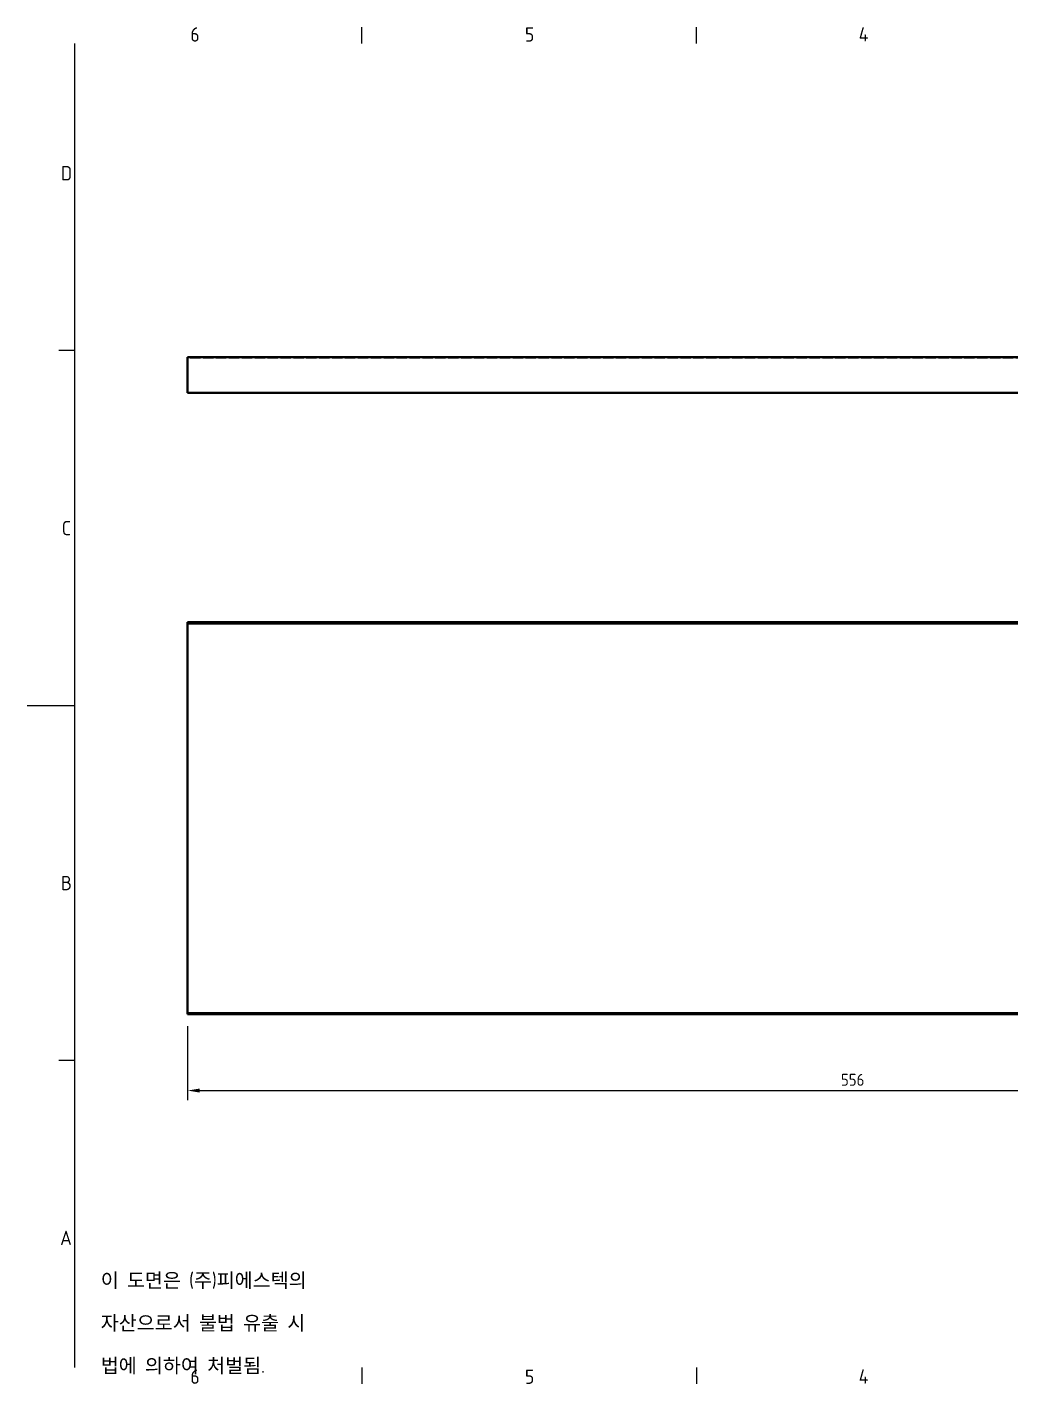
# Model space of a CAD drawing. Header units: millimetres. Extents: x 0 to 840, y 0 to 594.
# Drawn here: x 0 to 412, y 13 to 581 of the extents above; entities that cross this region are included whole.
import ezdxf

# ---------------------------------------------------------------- set-up
doc = ezdxf.new("R2010")
doc.units = ezdxf.units.MM
doc.header["$LTSCALE"] = 2
doc.linetypes.add('DASHED', pattern=[0.2067, 0.1654, -0.0413])
doc.layers.get('0').update_dxf_attribs({"color": 3, "lineweight": 25})
for name, color, linetype, lineweight in [('가려진 것(ISO)', 2, 'DASHED', 18), ('가시적인 것(ISO)', 3, 'Continuous', 40), ('경계(ISO)', 7, 'Continuous', 25), ('기호(ISO)', 5, 'Continuous', 25), ('치수(ISO)', 2, 'Continuous', 25)]:
    doc.layers.add(name, color=color, linetype=linetype, lineweight=lineweight)
doc.styles.add('문자 텍스트_PSTEK_POSCO', font='isocp.shx')
doc.styles.add('치수 텍스트_PSTEK_POSCO', font='isocp.shx')
doc.dimstyles.new('치수_PSTEK_POSCO', dxfattribs={"dimscale": 2, "dimtxt": 2.5, "dimasz": 2.5, "dimexe": 2, "dimexo": 2.5, "dimgap": 1, "dimtad": 1, "dimrnd": 1e-08, "dimdsep": 46, "dimtxsty": '치수 텍스트_PSTEK_POSCO', "dimcen": 0.09, "dimdle": 10, "dimclrd": 7, "dimclre": 7, "dimclrt": 2, "dimadec": 1, "dimazin": 2, "dimtfac": 1, "dimtmove": 0, "dimatfit": 3, "dimfxl": 0, "dimtolj": 1, "dimlwd": -1, "dimlwe": -1, "dimarcsym": 0})

# ---------------------------------------------------------------- blocks, each defined once
blk = doc.blocks.new('경계 Default Border')
at = {"layer": '경계(ISO)'}
for p, q in [((70, 287.0000076293945), (70, 290.4000091552734)), ((140, 287.0000076293945), (140, 290.4000091552734)), ((10, 222.7499961853027), (6.599999666213989, 222.7499961853027)), ((10, 74.25000190734863), (6.599999666213989, 74.25000190734863)), ((70, 10), (70, 6.599999666213989)), ((140, 10), (140, 6.599999666213989))]:
    blk.add_line(p, q, dxfattribs=at)
at = {"layer": '경계(ISO)', "flags": 128}
for points in [[(10, 10), (10, 287.0000076293945)], [(0, 148.5000038146973), (10, 148.5000038146973)]]:
    blk.add_lwpolyline(points, dxfattribs=at)
at = {"layer": '경계(ISO)', "color": 2, "char_height": 3.00000011920929, "attachment_point": 7, "style": '문자 텍스트_PSTEK_POSCO'}
for s, insert in [('6', (34.14453946055966, 287.3713945155963)), ('5', (104.1445394605597, 287.3713945155963)), ('4', (173.9734701308116, 287.4)), ('D', (7.078270083685684, 258.3463944559917)), ('C', (7.244539400955009, 184.0963944559917)), ('B', (7.078270083685684, 109.8463944559917)), ('A', (6.914400698149937, 35.61784856929444)), ('6', (34.14453946055966, 6.57139439638704)), ('5', (104.1445394605597, 6.57139439638704)), ('4', (173.9734701308116, 6.59999988079071))]:
    blk.add_mtext(s, dxfattribs=dict(at, insert=insert))
blk = doc.blocks.new('*D23')
at = {"layer": 'Defpoints', "color": 0}
for p in [(67.13818814513367, 167.812225865432), (623.1381881451337, 167.8122258654319), (623.1381881451337, 135.8721956811462)]:
    blk.add_point(p, dxfattribs=at)
at = {"layer": '치수(ISO)', "color": 7}
for p, q in [((67.13818814513367, 162.812225865432), (67.13818814513367, 131.8721956811462)), ((623.1381881451337, 162.8122258654319), (623.1381881451337, 131.8721956811462)), ((72.13818814513367, 135.8721956811462), (618.1381881451337, 135.8721956811462))]:
    blk.add_line(p, q, dxfattribs=at)
for points in [[(72.13818814513367, 136.7055290144796), (72.13818814513367, 135.0388623478129), (67.13818814513367, 135.8721956811462)], [(618.1381881451337, 136.7055290144796), (618.1381881451337, 135.0388623478129), (623.1381881451337, 135.8721956811462)]]:
    blk.add_solid(points, dxfattribs=at)
at = {"layer": '치수(ISO)', "color": 2, "insert": (340.5141723971022, 140.3721956811462), "char_height": 5, "attachment_point": 4, "style": '치수 텍스트_PSTEK_POSCO'}
blk.add_mtext('\\A1;556', dxfattribs=at)

msp = doc.modelspace()

# ---------------------------------------------------------------- linework, layer by layer
at = {"layer": '가려진 것(ISO)', "ltscale": 13.05771255493164}
msp.add_line((623.1381881451888, 442.2653694112952), (67.13818814518874, 442.265369411295), dxfattribs=at)
at = {"layer": '가시적인 것(ISO)'}
for p, q in [((67.13818814518874, 442.7653694112951), (623.1381881451888, 442.7653694112951)), ((67.1381881451887, 442.7653694112951), (67.1381881451887, 441.7653694112954)), ((67.1381881451887, 427.7653694112954), (67.1381881451887, 441.7653694112954)), ((623.1381881451887, 427.7653694112955), (67.13818814518874, 427.7653694112954)), ((67.13818814513371, 331.3122258654317), (67.13818814513371, 331.8122258654316)), ((623.1381881451337, 331.8122258654316), (67.13818814513374, 331.8122258654316)), ((623.1381881451337, 331.3122258654317), (67.13818814513374, 331.3122258654317)), ((67.13818814513371, 331.3122258654317), (67.13818814513371, 330.8122258654317)), ((67.13818814513371, 168.8122258654319), (67.13818814513374, 330.8122258654317)), ((67.13818814513371, 168.3122258654319), (67.13818814513371, 168.8122258654318)), ((67.13818814513371, 168.3122258654319), (623.1381881451337, 168.3122258654319)), ((67.13818814513371, 168.3122258654319), (67.13818814513371, 167.8122258654319)), ((67.13818814513371, 167.8122258654319), (623.1381881451337, 167.8122258654319))]:
    msp.add_line(p, q, dxfattribs=at)

# ---------------------------------------------------------------- block references
at = {"xscale": 2, "yscale": 2, "zscale": 2}
msp.add_blockref('경계 Default Border', (0, 0), dxfattribs=at)

# ---------------------------------------------------------------- texts
at = {"layer": '기호(ISO)', "color": 7, "insert": (30.78925080976877, 38.2936051116146), "char_height": 6.000000238418579, "width": 103.2801055908203, "attachment_point": 4, "line_spacing_factor": 1.78626024723053, "style": '문자 텍스트_PSTEK_POSCO'}
msp.add_mtext('{이 도면은 (주)피에스텍의\\P자산으로서 불법 유출 시 \\P법에 의하여 처벌됨.}', dxfattribs=at)

# ---------------------------------------------------------------- dimensions: what is measured, and where the dimension line sits
at = {"layer": '치수(ISO)', "color": 7}
dim = msp.add_linear_dim(base=(623.1381881451337, 135.8721956811462), p1=(67.13818814513367, 167.812225865432), p2=(623.1381881451337, 167.8122258654319), angle=180, dimstyle='치수_PSTEK_POSCO', override={"dimdec": 2, "dimtp": 0, "dimtm": -0, "dimtdec": 2, "dimtofl": 0, "dimatfit": 1}, dxfattribs=at)
dim.commit()
dim.dimension.update_dxf_attribs({"geometry": '*D23', "text_midpoint": (345.1381881451337, 135.8721956811462), "dimtype": 160})

doc.saveas('drawing.dxf')
